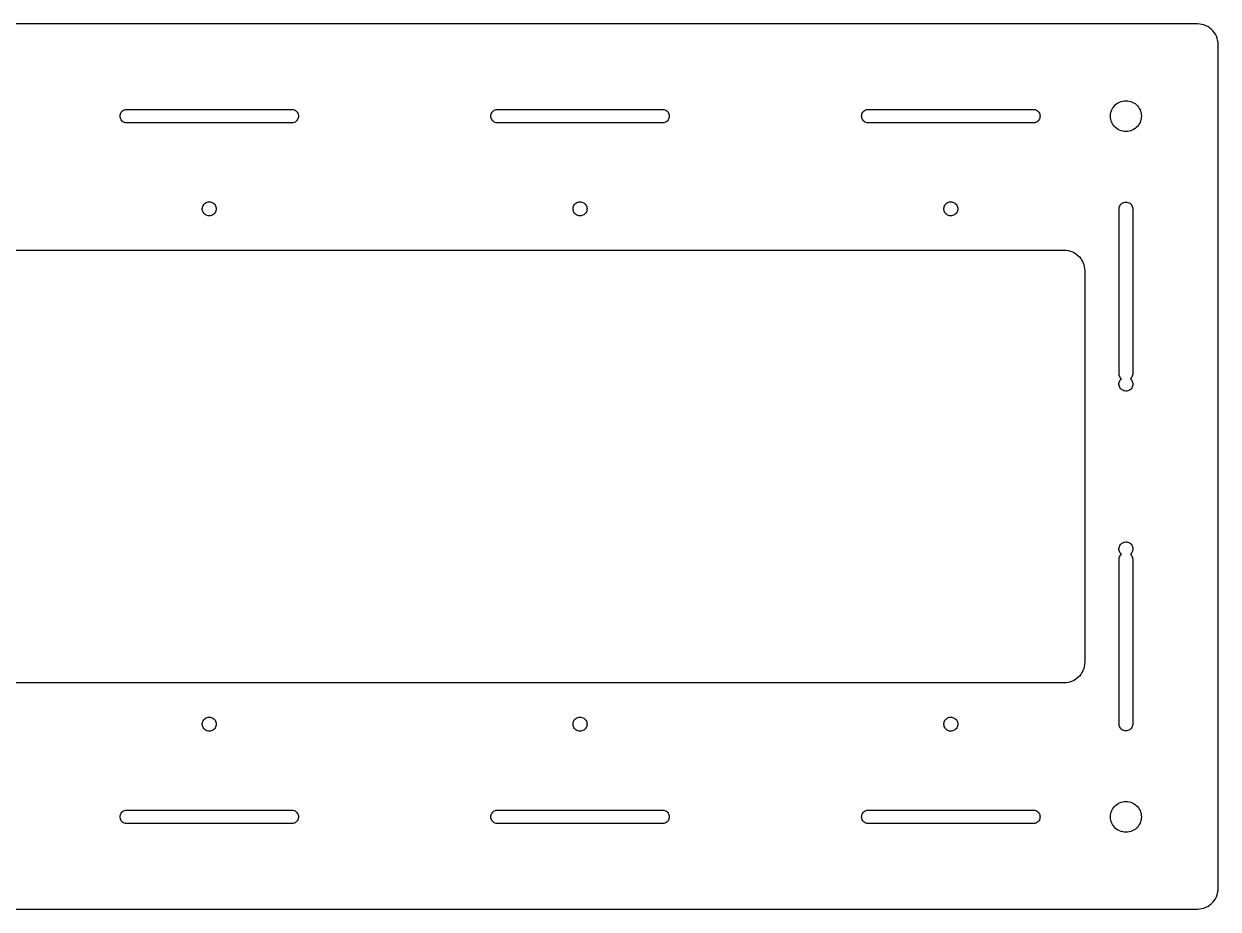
# Model space of a CAD drawing. Header units: metres. Extents: x -290 to 290, y -107 to 107.
# Drawn here: x 0 to 289.9, y -107.4 to 107.4 of the extents above; entities that cross this region are included whole.
import ezdxf

# ---------------------------------------------------------------- set-up
doc = ezdxf.new("R2010")
doc.units = ezdxf.units.M

msp = doc.modelspace()

# ---------------------------------------------------------------- linework, layer by layer
for p, q in [((284.875, 107.375), (-284.875, 107.375)), ((285.398, 107.348), (284.875, 107.375)), ((285.915, 107.266), (285.398, 107.348)), ((286.42, 107.13), (285.915, 107.266)), ((286.909, 106.943), (286.42, 107.13)), ((287.375, 106.705), (286.909, 106.943)), ((287.814, 106.42), (287.375, 106.705)), ((288.221, 106.091), (287.814, 106.42)), ((288.591, 105.721), (288.221, 106.091)), ((288.92, 105.314), (288.591, 105.721)), ((289.205, 104.875), (288.92, 105.314)), ((289.443, 104.409), (289.205, 104.875)), ((289.63, 103.92), (289.443, 104.409)), ((289.766, 103.415), (289.63, 103.92)), ((289.848, 102.898), (289.766, 103.415)), ((289.875, 102.375), (289.848, 102.898)), ((289.875, -102.375), (289.875, 102.375)), ((264.252, 86.875), (264.466, 87.2042)), ((264.466, 87.2042), (264.713, 87.5092)), ((264.713, 87.5092), (264.991, 87.7868)), ((264.991, 87.7868), (265.296, 88.0338)), ((265.296, 88.0338), (265.625, 88.2476)), ((265.625, 88.2476), (265.975, 88.4258)), ((265.975, 88.4258), (266.341, 88.5665)), ((266.341, 88.5665), (266.72, 88.668)), ((266.72, 88.668), (267.108, 88.7294)), ((267.108, 88.7294), (267.5, 88.75)), ((267.5, 88.75), (267.892, 88.7294)), ((267.892, 88.7294), (268.28, 88.668)), ((268.28, 88.668), (268.659, 88.5665)), ((268.659, 88.5665), (269.025, 88.4258)), ((269.025, 88.4258), (269.375, 88.2476)), ((269.375, 88.2476), (269.704, 88.0338)), ((269.704, 88.0338), (270.009, 87.7868)), ((270.009, 87.7868), (270.287, 87.5092)), ((270.287, 87.5092), (270.534, 87.2042)), ((270.534, 87.2042), (270.748, 86.875)), ((23.35, 85), (23.3684, 85.2459)), ((23.3684, 84.7541), (23.35, 85)), ((23.3684, 85.2459), (23.4233, 85.4863)), ((23.4233, 84.5137), (23.3684, 84.7541)), ((23.4233, 85.4863), (23.5134, 85.7159)), ((23.5134, 84.2841), (23.4233, 84.5137)), ((23.5134, 85.7159), (23.6367, 85.9295)), ((23.6367, 84.0705), (23.5134, 84.2841)), ((23.6367, 85.9295), (23.7905, 86.1223)), ((23.7905, 83.8777), (23.6367, 84.0705)), ((23.7905, 86.1223), (23.9712, 86.29)), ((23.9712, 86.29), (24.175, 86.4289)), ((24.175, 86.4289), (24.3972, 86.5359)), ((24.3972, 86.5359), (24.6328, 86.6086)), ((24.6328, 86.6086), (24.8767, 86.6454)), ((24.8767, 86.6454), (65.1233, 86.6454)), ((65.1233, 86.6454), (65.3672, 86.6086)), ((65.3672, 86.6086), (65.6028, 86.5359)), ((65.6028, 86.5359), (65.825, 86.4289)), ((65.825, 86.4289), (66.0287, 86.29)), ((66.0287, 86.29), (66.2095, 86.1223)), ((66.2095, 86.1223), (66.3633, 85.9295)), ((66.3633, 84.0705), (66.2095, 83.8777)), ((66.3633, 85.9295), (66.4866, 85.7159)), ((66.4866, 84.2841), (66.3633, 84.0705)), ((66.4866, 85.7159), (66.5767, 85.4863)), ((66.5767, 84.5137), (66.4866, 84.2841)), ((66.5767, 85.4863), (66.6316, 85.2459)), ((66.6316, 84.7541), (66.5767, 84.5137)), ((66.6316, 85.2459), (66.65, 85)), ((66.65, 85), (66.6316, 84.7541)), ((113.35, 85), (113.368, 85.2459)), ((113.368, 84.7541), (113.35, 85)), ((113.368, 85.2459), (113.423, 85.4863)), ((113.423, 84.5137), (113.368, 84.7541)), ((113.423, 85.4863), (113.513, 85.7159)), ((113.513, 84.2841), (113.423, 84.5137)), ((113.513, 85.7159), (113.637, 85.9295)), ((113.637, 84.0705), (113.513, 84.2841)), ((113.637, 85.9295), (113.79, 86.1223)), ((113.79, 83.8777), (113.637, 84.0705)), ((113.79, 86.1223), (113.971, 86.29)), ((113.971, 86.29), (114.175, 86.4289)), ((114.175, 86.4289), (114.397, 86.5359)), ((114.397, 86.5359), (114.633, 86.6086)), ((114.633, 86.6086), (114.877, 86.6454)), ((114.877, 86.6454), (155.123, 86.6454)), ((155.123, 86.6454), (155.367, 86.6086)), ((155.367, 86.6086), (155.603, 86.5359)), ((155.603, 86.5359), (155.825, 86.4289)), ((155.825, 86.4289), (156.029, 86.29)), ((156.029, 86.29), (156.21, 86.1223)), ((156.21, 86.1223), (156.363, 85.9295)), ((156.363, 84.0705), (156.21, 83.8777)), ((156.363, 85.9295), (156.487, 85.7159)), ((156.487, 84.2841), (156.363, 84.0705)), ((156.487, 85.7159), (156.577, 85.4863)), ((156.577, 84.5137), (156.487, 84.2841)), ((156.577, 85.4863), (156.632, 85.2459)), ((156.632, 84.7541), (156.577, 84.5137)), ((156.632, 85.2459), (156.65, 85)), ((156.65, 85), (156.632, 84.7541)), ((203.35, 85), (203.368, 85.2459)), ((203.368, 84.7541), (203.35, 85)), ((203.368, 85.2459), (203.423, 85.4863)), ((203.423, 84.5137), (203.368, 84.7541)), ((203.423, 85.4863), (203.513, 85.7159)), ((203.513, 84.2841), (203.423, 84.5137)), ((203.513, 85.7159), (203.637, 85.9295)), ((203.637, 84.0705), (203.513, 84.2841)), ((203.637, 85.9295), (203.79, 86.1223)), ((203.79, 83.8777), (203.637, 84.0705)), ((203.79, 86.1223), (203.971, 86.29)), ((203.971, 86.29), (204.175, 86.4289)), ((204.175, 86.4289), (204.397, 86.5359)), ((204.397, 86.5359), (204.633, 86.6086)), ((204.633, 86.6086), (204.877, 86.6454)), ((204.877, 86.6454), (245.123, 86.6454)), ((245.123, 86.6454), (245.367, 86.6086)), ((245.367, 86.6086), (245.603, 86.5359)), ((245.603, 86.5359), (245.825, 86.4289)), ((245.825, 86.4289), (246.029, 86.29)), ((246.029, 86.29), (246.21, 86.1223)), ((246.21, 86.1223), (246.363, 85.9295)), ((246.363, 84.0705), (246.21, 83.8777)), ((246.363, 85.9295), (246.487, 85.7159)), ((246.487, 84.2841), (246.363, 84.0705)), ((246.487, 85.7159), (246.577, 85.4863)), ((246.577, 84.5137), (246.487, 84.2841)), ((246.577, 85.4863), (246.632, 85.2459)), ((246.632, 84.7541), (246.577, 84.5137)), ((246.632, 85.2459), (246.65, 85)), ((246.65, 85), (246.632, 84.7541)), ((263.75, 85), (263.771, 85.392)), ((263.771, 84.608), (263.75, 85)), ((263.771, 85.392), (263.832, 85.7797)), ((263.832, 84.2203), (263.771, 84.608)), ((263.832, 85.7797), (263.934, 86.1588)), ((263.934, 83.8412), (263.832, 84.2203)), ((263.934, 86.1588), (264.074, 86.5253)), ((264.074, 86.5253), (264.252, 86.875)), ((270.748, 86.875), (270.926, 86.5253)), ((270.926, 86.5253), (271.066, 86.1588)), ((271.066, 86.1588), (271.168, 85.7797)), ((271.168, 84.2203), (271.066, 83.8412)), ((271.168, 85.7797), (271.229, 85.392)), ((271.229, 84.608), (271.168, 84.2203)), ((271.229, 85.392), (271.25, 85)), ((271.25, 85), (271.229, 84.608)), ((23.9712, 83.71), (23.7905, 83.8777)), ((24.175, 83.5711), (23.9712, 83.71)), ((24.3972, 83.4641), (24.175, 83.5711)), ((24.6328, 83.3914), (24.3972, 83.4641)), ((24.8767, 83.3546), (24.6328, 83.3914)), ((65.1233, 83.3546), (24.8767, 83.3546)), ((65.3672, 83.3914), (65.1233, 83.3546)), ((65.6028, 83.4641), (65.3672, 83.3914)), ((65.825, 83.5711), (65.6028, 83.4641)), ((66.0287, 83.71), (65.825, 83.5711)), ((66.2095, 83.8777), (66.0287, 83.71)), ((113.971, 83.71), (113.79, 83.8777)), ((114.175, 83.5711), (113.971, 83.71)), ((114.397, 83.4641), (114.175, 83.5711)), ((114.633, 83.3914), (114.397, 83.4641)), ((114.877, 83.3546), (114.633, 83.3914)), ((155.123, 83.3546), (114.877, 83.3546)), ((155.367, 83.3914), (155.123, 83.3546)), ((155.603, 83.4641), (155.367, 83.3914)), ((155.825, 83.5711), (155.603, 83.4641)), ((156.029, 83.71), (155.825, 83.5711)), ((156.21, 83.8777), (156.029, 83.71)), ((203.971, 83.71), (203.79, 83.8777)), ((204.175, 83.5711), (203.971, 83.71)), ((204.397, 83.4641), (204.175, 83.5711)), ((204.633, 83.3914), (204.397, 83.4641)), ((204.877, 83.3546), (204.633, 83.3914)), ((245.123, 83.3546), (204.877, 83.3546)), ((245.367, 83.3914), (245.123, 83.3546)), ((245.603, 83.4641), (245.367, 83.3914)), ((245.825, 83.5711), (245.603, 83.4641)), ((246.029, 83.71), (245.825, 83.5711)), ((246.21, 83.8777), (246.029, 83.71)), ((264.074, 83.4747), (263.934, 83.8412)), ((264.252, 83.125), (264.074, 83.4747)), ((264.466, 82.7958), (264.252, 83.125)), ((264.713, 82.4908), (264.466, 82.7958)), ((264.991, 82.2132), (264.713, 82.4908)), ((265.296, 81.9662), (264.991, 82.2132)), ((265.625, 81.7524), (265.296, 81.9662)), ((265.975, 81.5742), (265.625, 81.7524)), ((266.341, 81.4335), (265.975, 81.5742)), ((266.72, 81.3319), (266.341, 81.4335)), ((267.108, 81.2705), (266.72, 81.3319)), ((267.5, 81.25), (267.108, 81.2705)), ((267.892, 81.2705), (267.5, 81.25)), ((268.28, 81.3319), (267.892, 81.2705)), ((268.659, 81.4335), (268.28, 81.3319)), ((269.025, 81.5742), (268.659, 81.4335)), ((269.375, 81.7524), (269.025, 81.5742)), ((269.704, 81.9662), (269.375, 81.7524)), ((270.009, 82.2132), (269.704, 81.9662)), ((270.287, 82.4908), (270.009, 82.2132)), ((270.534, 82.7958), (270.287, 82.4908)), ((270.748, 83.125), (270.534, 82.7958)), ((270.926, 83.4747), (270.748, 83.125)), ((271.066, 83.8412), (270.926, 83.4747)), ((43.8201, 63.7238), (44.0108, 63.8826)), ((44.0108, 63.8826), (44.2227, 64.0119)), ((44.2227, 64.0119), (44.4511, 64.1089)), ((44.4511, 64.1089), (44.6912, 64.1717)), ((44.6912, 64.1717), (44.9379, 64.1989)), ((44.9379, 64.1989), (45.1859, 64.1898)), ((45.1859, 64.1898), (45.43, 64.1447)), ((45.43, 64.1447), (45.6649, 64.0646)), ((45.6649, 64.0646), (45.8856, 63.9511)), ((45.8856, 63.9511), (46.0874, 63.8067)), ((46.0874, 63.8067), (46.2661, 63.6344)), ((133.82, 63.7238), (134.011, 63.8826)), ((134.011, 63.8826), (134.223, 64.0119)), ((134.223, 64.0119), (134.451, 64.1089)), ((134.451, 64.1089), (134.691, 64.1717)), ((134.691, 64.1717), (134.938, 64.1989)), ((134.938, 64.1989), (135.186, 64.1898)), ((135.186, 64.1898), (135.43, 64.1447)), ((135.43, 64.1447), (135.665, 64.0646)), ((135.665, 64.0646), (135.886, 63.9511)), ((135.886, 63.9511), (136.087, 63.8067)), ((136.087, 63.8067), (136.266, 63.6344)), ((223.82, 63.7238), (224.011, 63.8826)), ((224.011, 63.8826), (224.223, 64.0119)), ((224.223, 64.0119), (224.451, 64.1089)), ((224.451, 64.1089), (224.691, 64.1717)), ((224.691, 64.1717), (224.938, 64.1989)), ((224.938, 64.1989), (225.186, 64.1898)), ((225.186, 64.1898), (225.43, 64.1447)), ((225.43, 64.1447), (225.665, 64.0646)), ((225.665, 64.0646), (225.886, 63.9511)), ((225.886, 63.9511), (226.087, 63.8067)), ((226.087, 63.8067), (226.266, 63.6344)), ((266.378, 63.7095), (266.571, 63.8633)), ((266.571, 63.8633), (266.784, 63.9866)), ((266.784, 63.9866), (267.014, 64.0767)), ((267.014, 64.0767), (267.254, 64.1316)), ((267.254, 64.1316), (267.5, 64.15)), ((267.5, 64.15), (267.746, 64.1316)), ((267.746, 64.1316), (267.986, 64.0767)), ((267.986, 64.0767), (268.216, 63.9866)), ((268.216, 63.9866), (268.429, 63.8633)), ((268.429, 63.8633), (268.622, 63.7095)), ((43.3045, 62.6241), (43.3407, 62.8696)), ((43.3045, 62.3759), (43.3045, 62.6241)), ((43.3407, 62.1304), (43.3045, 62.3759)), ((43.3407, 62.8696), (43.4122, 63.1073)), ((43.4122, 61.8927), (43.3407, 62.1304)), ((43.4122, 63.1073), (43.5175, 63.332)), ((43.5175, 61.668), (43.4122, 61.8927)), ((43.5175, 63.332), (43.6544, 63.539)), ((43.6544, 61.461), (43.5175, 61.668)), ((43.6544, 63.539), (43.8201, 63.7238)), ((43.8201, 61.2762), (43.6544, 61.461)), ((44.0108, 61.1174), (43.8201, 61.2762)), ((44.2227, 60.9881), (44.0108, 61.1174)), ((44.4511, 60.8911), (44.2227, 60.9881)), ((44.6912, 60.8283), (44.4511, 60.8911)), ((45.6649, 60.9354), (45.43, 60.8553)), ((45.8856, 61.0489), (45.6649, 60.9354)), ((46.0874, 61.1933), (45.8856, 61.0489)), ((46.2661, 61.3656), (46.0874, 61.1933)), ((46.2661, 63.6344), (46.4178, 63.438)), ((46.4178, 61.562), (46.2661, 61.3656)), ((46.4178, 63.438), (46.5393, 63.2216)), ((46.5393, 61.7784), (46.4178, 61.562)), ((46.5393, 63.2216), (46.6279, 62.9898)), ((46.6279, 62.0102), (46.5393, 61.7784)), ((46.6279, 62.9898), (46.6819, 62.7475)), ((46.6819, 62.2525), (46.6279, 62.0102)), ((46.6819, 62.7475), (46.7, 62.5)), ((46.7, 62.5), (46.6819, 62.2525)), ((133.305, 62.6241), (133.341, 62.8696)), ((133.305, 62.3759), (133.305, 62.6241)), ((133.341, 62.1304), (133.305, 62.3759)), ((133.341, 62.8696), (133.412, 63.1073)), ((133.412, 61.8927), (133.341, 62.1304)), ((133.412, 63.1073), (133.518, 63.332)), ((133.518, 61.668), (133.412, 61.8927)), ((133.518, 63.332), (133.654, 63.539)), ((133.654, 61.461), (133.518, 61.668)), ((133.654, 63.539), (133.82, 63.7238)), ((133.82, 61.2762), (133.654, 61.461)), ((134.011, 61.1174), (133.82, 61.2762)), ((134.223, 60.9881), (134.011, 61.1174)), ((134.451, 60.8911), (134.223, 60.9881)), ((134.691, 60.8283), (134.451, 60.8911)), ((135.665, 60.9354), (135.43, 60.8553)), ((135.886, 61.0489), (135.665, 60.9354)), ((136.087, 61.1933), (135.886, 61.0489)), ((136.266, 61.3656), (136.087, 61.1933)), ((136.266, 63.6344), (136.418, 63.438)), ((136.418, 61.562), (136.266, 61.3656)), ((136.418, 63.438), (136.539, 63.2216)), ((136.539, 61.7784), (136.418, 61.562)), ((136.539, 63.2216), (136.628, 62.9898)), ((136.628, 62.0102), (136.539, 61.7784)), ((136.628, 62.9898), (136.682, 62.7475)), ((136.682, 62.2525), (136.628, 62.0102)), ((136.682, 62.7475), (136.7, 62.5)), ((136.7, 62.5), (136.682, 62.2525)), ((223.305, 62.6241), (223.341, 62.8696)), ((223.305, 62.3759), (223.305, 62.6241)), ((223.341, 62.1304), (223.305, 62.3759)), ((223.341, 62.8696), (223.412, 63.1073)), ((223.412, 61.8927), (223.341, 62.1304)), ((223.412, 63.1073), (223.518, 63.332)), ((223.518, 61.668), (223.412, 61.8927)), ((223.518, 63.332), (223.654, 63.539)), ((223.654, 61.461), (223.518, 61.668)), ((223.654, 63.539), (223.82, 63.7238)), ((223.82, 61.2762), (223.654, 61.461)), ((224.011, 61.1174), (223.82, 61.2762)), ((224.223, 60.9881), (224.011, 61.1174)), ((224.451, 60.8911), (224.223, 60.9881)), ((224.691, 60.8283), (224.451, 60.8911)), ((225.665, 60.9354), (225.43, 60.8553)), ((225.886, 61.0489), (225.665, 60.9354)), ((226.087, 61.1933), (225.886, 61.0489)), ((226.266, 61.3656), (226.087, 61.1933)), ((226.266, 63.6344), (226.418, 63.438)), ((226.418, 61.562), (226.266, 61.3656)), ((226.418, 63.438), (226.539, 63.2216)), ((226.539, 61.7784), (226.418, 61.562)), ((226.539, 63.2216), (226.628, 62.9898)), ((226.628, 62.0102), (226.539, 61.7784)), ((226.628, 62.9898), (226.682, 62.7475)), ((226.682, 62.2525), (226.628, 62.0102)), ((226.682, 62.7475), (226.7, 62.5)), ((226.7, 62.5), (226.682, 62.2525)), ((265.855, 62.6233), (265.891, 62.8672)), ((265.855, 22.3767), (265.855, 62.6233)), ((265.891, 62.8672), (265.964, 63.1028)), ((265.964, 63.1028), (266.071, 63.325)), ((266.071, 63.325), (266.21, 63.5287)), ((266.21, 63.5287), (266.378, 63.7095)), ((268.622, 63.7095), (268.79, 63.5287)), ((268.79, 63.5287), (268.929, 63.325)), ((268.929, 63.325), (269.036, 63.1028)), ((269.036, 63.1028), (269.109, 62.8672)), ((269.109, 62.8672), (269.145, 62.6233)), ((269.145, 62.6233), (269.145, 22.3767)), ((44.9379, 60.8011), (44.6912, 60.8283)), ((45.1859, 60.8102), (44.9379, 60.8011)), ((45.43, 60.8553), (45.1859, 60.8102)), ((134.938, 60.8011), (134.691, 60.8283)), ((135.186, 60.8102), (134.938, 60.8011)), ((135.43, 60.8553), (135.186, 60.8102)), ((224.938, 60.8011), (224.691, 60.8283)), ((225.186, 60.8102), (224.938, 60.8011)), ((225.43, 60.8553), (225.186, 60.8102)), ((-252.5, 52.5), (252.5, 52.5)), ((252.5, 52.5), (253.023, 52.4726)), ((253.023, 52.4726), (253.54, 52.3907)), ((253.54, 52.3907), (254.045, 52.2553)), ((254.045, 52.2553), (254.534, 52.0677)), ((254.534, 52.0677), (255, 51.8301)), ((255, 51.8301), (255.439, 51.5451)), ((255.439, 51.5451), (255.846, 51.2157)), ((255.846, 51.2157), (256.216, 50.8457)), ((256.216, 50.8457), (256.545, 50.4389)), ((256.545, 50.4389), (256.83, 50)), ((256.83, 50), (257.068, 49.5337)), ((257.068, 49.5337), (257.255, 49.0451)), ((257.255, 49.0451), (257.391, 48.5396)), ((257.391, 48.5396), (257.473, 48.0226)), ((257.473, 48.0226), (257.5, 47.5)), ((257.5, 47.5), (257.5, -47.5)), ((265.805, 20.1241), (265.841, 20.3696)), ((265.841, 20.3696), (265.912, 20.6073)), ((265.891, 22.1328), (265.855, 22.3767)), ((265.964, 21.8972), (265.891, 22.1328)), ((265.912, 20.6073), (266.018, 20.832)), ((266.071, 21.675), (265.964, 21.8972)), ((266.018, 20.832), (266.154, 21.039)), ((266.21, 21.4712), (266.071, 21.675)), ((266.154, 21.039), (266.32, 21.2238)), ((266.378, 21.2905), (266.21, 21.4712)), ((266.32, 21.2238), (266.389, 21.2813)), ((266.389, 21.2813), (266.378, 21.2905)), ((268.622, 21.2905), (268.612, 21.2826)), ((268.612, 21.2826), (268.766, 21.1344)), ((268.79, 21.4712), (268.622, 21.2905)), ((268.766, 21.1344), (268.918, 20.938)), ((268.929, 21.675), (268.79, 21.4712)), ((268.918, 20.938), (269.039, 20.7216)), ((269.036, 21.8972), (268.929, 21.675)), ((269.109, 22.1328), (269.036, 21.8972)), ((269.039, 20.7216), (269.128, 20.4898)), ((269.145, 22.3767), (269.109, 22.1328)), ((269.128, 20.4898), (269.182, 20.2475)), ((265.805, 19.8759), (265.805, 20.1241)), ((265.841, 19.6304), (265.805, 19.8759)), ((265.912, 19.3927), (265.841, 19.6304)), ((266.018, 19.168), (265.912, 19.3927)), ((266.154, 18.961), (266.018, 19.168)), ((266.32, 18.7762), (266.154, 18.961)), ((266.511, 18.6174), (266.32, 18.7762)), ((266.723, 18.4881), (266.511, 18.6174)), ((266.951, 18.3911), (266.723, 18.4881)), ((267.191, 18.3283), (266.951, 18.3911)), ((267.438, 18.3011), (267.191, 18.3283)), ((267.686, 18.3102), (267.438, 18.3011)), ((267.93, 18.3553), (267.686, 18.3102)), ((268.165, 18.4354), (267.93, 18.3553)), ((268.386, 18.5489), (268.165, 18.4354)), ((268.587, 18.6933), (268.386, 18.5489)), ((268.766, 18.8656), (268.587, 18.6933)), ((268.918, 19.062), (268.766, 18.8656)), ((269.039, 19.2784), (268.918, 19.062)), ((269.128, 19.5102), (269.039, 19.2784)), ((269.182, 19.7525), (269.128, 19.5102)), ((269.182, 20.2475), (269.2, 20)), ((269.2, 20), (269.182, 19.7525)), ((265.805, -19.8759), (265.841, -19.6304)), ((265.805, -20.1241), (265.805, -19.8759)), ((265.841, -20.3696), (265.805, -20.1241)), ((265.841, -19.6304), (265.912, -19.3927)), ((265.912, -19.3927), (266.018, -19.168)), ((266.018, -19.168), (266.154, -18.961)), ((266.154, -18.961), (266.32, -18.7762)), ((266.32, -18.7762), (266.511, -18.6174)), ((266.511, -18.6174), (266.723, -18.4881)), ((266.723, -18.4881), (266.951, -18.3911)), ((266.951, -18.3911), (267.191, -18.3283)), ((267.191, -18.3283), (267.438, -18.3011)), ((267.438, -18.3011), (267.686, -18.3102)), ((267.686, -18.3102), (267.93, -18.3553)), ((267.93, -18.3553), (268.165, -18.4354)), ((268.165, -18.4354), (268.386, -18.5489)), ((268.386, -18.5489), (268.587, -18.6933)), ((268.587, -18.6933), (268.766, -18.8656)), ((268.766, -18.8656), (268.918, -19.062)), ((268.918, -19.062), (269.039, -19.2784)), ((269.039, -19.2784), (269.128, -19.5102)), ((269.128, -19.5102), (269.182, -19.7525)), ((269.182, -20.2475), (269.128, -20.4898)), ((269.182, -19.7525), (269.2, -20)), ((269.2, -20), (269.182, -20.2475)), ((265.912, -20.6073), (265.841, -20.3696)), ((265.855, -22.3767), (265.891, -22.1328)), ((265.855, -62.6233), (265.855, -22.3767)), ((265.891, -22.1328), (265.964, -21.8972)), ((266.018, -20.832), (265.912, -20.6073)), ((265.964, -21.8972), (266.071, -21.675)), ((266.154, -21.039), (266.018, -20.832)), ((266.071, -21.675), (266.21, -21.4712)), ((266.32, -21.2238), (266.154, -21.039)), ((266.21, -21.4712), (266.378, -21.2905)), ((266.389, -21.2813), (266.32, -21.2238)), ((266.378, -21.2905), (266.389, -21.2813)), ((268.766, -21.1344), (268.612, -21.2826)), ((268.612, -21.2826), (268.622, -21.2905)), ((268.622, -21.2905), (268.79, -21.4712)), ((268.918, -20.938), (268.766, -21.1344)), ((268.79, -21.4712), (268.929, -21.675)), ((269.039, -20.7216), (268.918, -20.938)), ((268.929, -21.675), (269.036, -21.8972)), ((269.036, -21.8972), (269.109, -22.1328)), ((269.128, -20.4898), (269.039, -20.7216)), ((269.109, -22.1328), (269.145, -22.3767)), ((269.145, -22.3767), (269.145, -62.6233)), ((257.255, -49.0451), (257.068, -49.5337)), ((257.391, -48.5396), (257.255, -49.0451)), ((257.473, -48.0226), (257.391, -48.5396)), ((257.5, -47.5), (257.473, -48.0226)), ((254.534, -52.0677), (254.045, -52.2553)), ((255, -51.8301), (254.534, -52.0677)), ((255.439, -51.5451), (255, -51.8301)), ((255.846, -51.2157), (255.439, -51.5451)), ((256.216, -50.8457), (255.846, -51.2157)), ((256.545, -50.4389), (256.216, -50.8457)), ((256.83, -50), (256.545, -50.4389)), ((257.068, -49.5337), (256.83, -50)), ((252.5, -52.5), (-252.5, -52.5)), ((253.023, -52.4726), (252.5, -52.5)), ((253.54, -52.3907), (253.023, -52.4726)), ((254.045, -52.2553), (253.54, -52.3907)), ((44.4511, -60.8911), (44.6912, -60.8283)), ((44.6912, -60.8283), (44.9379, -60.8011)), ((44.9379, -60.8011), (45.1859, -60.8102)), ((45.1859, -60.8102), (45.43, -60.8553)), ((45.43, -60.8553), (45.6649, -60.9354)), ((134.451, -60.8911), (134.691, -60.8283)), ((134.691, -60.8283), (134.938, -60.8011)), ((134.938, -60.8011), (135.186, -60.8102)), ((135.186, -60.8102), (135.43, -60.8553)), ((135.43, -60.8553), (135.665, -60.9354)), ((224.451, -60.8911), (224.691, -60.8283)), ((224.691, -60.8283), (224.938, -60.8011)), ((224.938, -60.8011), (225.186, -60.8102)), ((225.186, -60.8102), (225.43, -60.8553)), ((225.43, -60.8553), (225.665, -60.9354)), ((43.3045, -62.3759), (43.3407, -62.1304)), ((43.3045, -62.6241), (43.3045, -62.3759)), ((43.3407, -62.8696), (43.3045, -62.6241)), ((43.3407, -62.1304), (43.4122, -61.8927)), ((43.4122, -63.1073), (43.3407, -62.8696)), ((43.4122, -61.8927), (43.5175, -61.668)), ((43.5175, -63.332), (43.4122, -63.1073)), ((43.5175, -61.668), (43.6544, -61.461)), ((43.6544, -63.539), (43.5175, -63.332)), ((43.6544, -61.461), (43.8201, -61.2762)), ((43.8201, -63.7238), (43.6544, -63.539)), ((43.8201, -61.2762), (44.0108, -61.1174)), ((44.0108, -63.8826), (43.8201, -63.7238)), ((44.0108, -61.1174), (44.2227, -60.9881)), ((44.2227, -60.9881), (44.4511, -60.8911)), ((45.6649, -60.9354), (45.8856, -61.0489)), ((45.8856, -61.0489), (46.0874, -61.1933)), ((46.0874, -61.1933), (46.2661, -61.3656)), ((46.2661, -63.6344), (46.0874, -63.8067)), ((46.2661, -61.3656), (46.4178, -61.562)), ((46.4178, -63.438), (46.2661, -63.6344)), ((46.4178, -61.562), (46.5393, -61.7784)), ((46.5393, -63.2216), (46.4178, -63.438)), ((46.5393, -61.7784), (46.6279, -62.0102)), ((46.6279, -62.9898), (46.5393, -63.2216)), ((46.6279, -62.0102), (46.6819, -62.2525)), ((46.6819, -62.7475), (46.6279, -62.9898)), ((46.6819, -62.2525), (46.7, -62.5)), ((46.7, -62.5), (46.6819, -62.7475)), ((133.305, -62.3759), (133.341, -62.1304)), ((133.305, -62.6241), (133.305, -62.3759)), ((133.341, -62.8696), (133.305, -62.6241)), ((133.341, -62.1304), (133.412, -61.8927)), ((133.412, -63.1073), (133.341, -62.8696)), ((133.412, -61.8927), (133.518, -61.668)), ((133.518, -63.332), (133.412, -63.1073)), ((133.518, -61.668), (133.654, -61.461)), ((133.654, -63.539), (133.518, -63.332)), ((133.654, -61.461), (133.82, -61.2762)), ((133.82, -63.7238), (133.654, -63.539)), ((133.82, -61.2762), (134.011, -61.1174)), ((134.011, -63.8826), (133.82, -63.7238)), ((134.011, -61.1174), (134.223, -60.9881)), ((134.223, -60.9881), (134.451, -60.8911)), ((135.665, -60.9354), (135.886, -61.0489)), ((135.886, -61.0489), (136.087, -61.1933)), ((136.087, -61.1933), (136.266, -61.3656)), ((136.266, -63.6344), (136.087, -63.8067)), ((136.266, -61.3656), (136.418, -61.562)), ((136.418, -63.438), (136.266, -63.6344)), ((136.418, -61.562), (136.539, -61.7784)), ((136.539, -63.2216), (136.418, -63.438)), ((136.539, -61.7784), (136.628, -62.0102)), ((136.628, -62.9898), (136.539, -63.2216)), ((136.628, -62.0102), (136.682, -62.2525)), ((136.682, -62.7475), (136.628, -62.9898)), ((136.682, -62.2525), (136.7, -62.5)), ((136.7, -62.5), (136.682, -62.7475)), ((223.305, -62.3759), (223.341, -62.1304)), ((223.305, -62.6241), (223.305, -62.3759)), ((223.341, -62.8696), (223.305, -62.6241)), ((223.341, -62.1304), (223.412, -61.8927)), ((223.412, -63.1073), (223.341, -62.8696)), ((223.412, -61.8927), (223.518, -61.668)), ((223.518, -63.332), (223.412, -63.1073)), ((223.518, -61.668), (223.654, -61.461)), ((223.654, -63.539), (223.518, -63.332)), ((223.654, -61.461), (223.82, -61.2762)), ((223.82, -63.7238), (223.654, -63.539)), ((223.82, -61.2762), (224.011, -61.1174)), ((224.011, -63.8826), (223.82, -63.7238)), ((224.011, -61.1174), (224.223, -60.9881)), ((224.223, -60.9881), (224.451, -60.8911)), ((225.665, -60.9354), (225.886, -61.0489)), ((225.886, -61.0489), (226.087, -61.1933)), ((226.087, -61.1933), (226.266, -61.3656)), ((226.266, -63.6344), (226.087, -63.8067)), ((226.266, -61.3656), (226.418, -61.562)), ((226.418, -63.438), (226.266, -63.6344)), ((226.418, -61.562), (226.539, -61.7784)), ((226.539, -63.2216), (226.418, -63.438)), ((226.539, -61.7784), (226.628, -62.0102)), ((226.628, -62.9898), (226.539, -63.2216)), ((226.628, -62.0102), (226.682, -62.2525)), ((226.682, -62.7475), (226.628, -62.9898)), ((226.682, -62.2525), (226.7, -62.5)), ((226.7, -62.5), (226.682, -62.7475)), ((265.891, -62.8672), (265.855, -62.6233)), ((265.964, -63.1028), (265.891, -62.8672)), ((266.071, -63.325), (265.964, -63.1028)), ((266.21, -63.5287), (266.071, -63.325)), ((266.378, -63.7095), (266.21, -63.5287)), ((266.571, -63.8633), (266.378, -63.7095)), ((268.622, -63.7095), (268.429, -63.8633)), ((268.79, -63.5287), (268.622, -63.7095)), ((268.929, -63.325), (268.79, -63.5287)), ((269.036, -63.1028), (268.929, -63.325)), ((269.109, -62.8672), (269.036, -63.1028)), ((269.145, -62.6233), (269.109, -62.8672)), ((44.2227, -64.0119), (44.0108, -63.8826)), ((44.4511, -64.1089), (44.2227, -64.0119)), ((44.6912, -64.1717), (44.4511, -64.1089)), ((44.9379, -64.1989), (44.6912, -64.1717)), ((45.1859, -64.1898), (44.9379, -64.1989)), ((45.43, -64.1447), (45.1859, -64.1898)), ((45.6649, -64.0646), (45.43, -64.1447)), ((45.8856, -63.9511), (45.6649, -64.0646)), ((46.0874, -63.8067), (45.8856, -63.9511)), ((134.223, -64.0119), (134.011, -63.8826)), ((134.451, -64.1089), (134.223, -64.0119)), ((134.691, -64.1717), (134.451, -64.1089)), ((134.938, -64.1989), (134.691, -64.1717)), ((135.186, -64.1898), (134.938, -64.1989)), ((135.43, -64.1447), (135.186, -64.1898)), ((135.665, -64.0646), (135.43, -64.1447)), ((135.886, -63.9511), (135.665, -64.0646)), ((136.087, -63.8067), (135.886, -63.9511)), ((224.223, -64.0119), (224.011, -63.8826)), ((224.451, -64.1089), (224.223, -64.0119)), ((224.691, -64.1717), (224.451, -64.1089)), ((224.938, -64.1989), (224.691, -64.1717)), ((225.186, -64.1898), (224.938, -64.1989)), ((225.43, -64.1447), (225.186, -64.1898)), ((225.665, -64.0646), (225.43, -64.1447)), ((225.886, -63.9511), (225.665, -64.0646)), ((226.087, -63.8067), (225.886, -63.9511)), ((266.784, -63.9866), (266.571, -63.8633)), ((267.014, -64.0767), (266.784, -63.9866)), ((267.254, -64.1316), (267.014, -64.0767)), ((267.5, -64.15), (267.254, -64.1316)), ((267.746, -64.1316), (267.5, -64.15)), ((267.986, -64.0767), (267.746, -64.1316)), ((268.216, -63.9866), (267.986, -64.0767)), ((268.429, -63.8633), (268.216, -63.9866)), ((23.6367, -84.0705), (23.7905, -83.8777)), ((23.7905, -83.8777), (23.9712, -83.71)), ((23.9712, -83.71), (24.175, -83.5711)), ((24.175, -83.5711), (24.3972, -83.4641)), ((24.3972, -83.4641), (24.6328, -83.3914)), ((24.6328, -83.3914), (24.8767, -83.3546)), ((24.8767, -83.3546), (65.1233, -83.3546)), ((65.1233, -83.3546), (65.3672, -83.3914)), ((65.3672, -83.3914), (65.6028, -83.4641)), ((65.6028, -83.4641), (65.825, -83.5711)), ((65.825, -83.5711), (66.0287, -83.71)), ((66.0287, -83.71), (66.2095, -83.8777)), ((66.2095, -83.8777), (66.3633, -84.0705)), ((113.637, -84.0705), (113.79, -83.8777)), ((113.79, -83.8777), (113.971, -83.71)), ((113.971, -83.71), (114.175, -83.5711)), ((114.175, -83.5711), (114.397, -83.4641)), ((114.397, -83.4641), (114.633, -83.3914)), ((114.633, -83.3914), (114.877, -83.3546)), ((114.877, -83.3546), (155.123, -83.3546)), ((155.123, -83.3546), (155.367, -83.3914)), ((155.367, -83.3914), (155.603, -83.4641)), ((155.603, -83.4641), (155.825, -83.5711)), ((155.825, -83.5711), (156.029, -83.71)), ((156.029, -83.71), (156.21, -83.8777)), ((156.21, -83.8777), (156.363, -84.0705)), ((203.637, -84.0705), (203.79, -83.8777)), ((203.79, -83.8777), (203.971, -83.71)), ((203.971, -83.71), (204.175, -83.5711)), ((204.175, -83.5711), (204.397, -83.4641)), ((204.397, -83.4641), (204.633, -83.3914)), ((204.633, -83.3914), (204.877, -83.3546)), ((204.877, -83.3546), (245.123, -83.3546)), ((245.123, -83.3546), (245.367, -83.3914)), ((245.367, -83.3914), (245.603, -83.4641)), ((245.603, -83.4641), (245.825, -83.5711)), ((245.825, -83.5711), (246.029, -83.71)), ((246.029, -83.71), (246.21, -83.8777)), ((246.21, -83.8777), (246.363, -84.0705)), ((263.832, -84.2203), (263.934, -83.8412)), ((263.934, -83.8412), (264.074, -83.4747)), ((264.074, -83.4747), (264.252, -83.125)), ((264.252, -83.125), (264.466, -82.7958)), ((264.466, -82.7958), (264.713, -82.4908)), ((264.713, -82.4908), (264.991, -82.2132)), ((264.991, -82.2132), (265.296, -81.9662)), ((265.296, -81.9662), (265.625, -81.7524)), ((265.625, -81.7524), (265.975, -81.5742)), ((265.975, -81.5742), (266.341, -81.4335)), ((266.341, -81.4335), (266.72, -81.3319)), ((266.72, -81.3319), (267.108, -81.2705)), ((267.108, -81.2705), (267.5, -81.25)), ((267.5, -81.25), (267.892, -81.2705)), ((267.892, -81.2705), (268.28, -81.3319)), ((268.28, -81.3319), (268.659, -81.4335)), ((268.659, -81.4335), (269.025, -81.5742)), ((269.025, -81.5742), (269.375, -81.7524)), ((269.375, -81.7524), (269.704, -81.9662)), ((269.704, -81.9662), (270.009, -82.2132)), ((270.009, -82.2132), (270.287, -82.4908)), ((270.287, -82.4908), (270.534, -82.7958)), ((270.534, -82.7958), (270.748, -83.125)), ((270.748, -83.125), (270.926, -83.4747)), ((270.926, -83.4747), (271.066, -83.8412)), ((271.066, -83.8412), (271.168, -84.2203)), ((23.35, -85), (23.3684, -84.7541)), ((23.3684, -85.2459), (23.35, -85)), ((23.3684, -84.7541), (23.4233, -84.5137)), ((23.4233, -85.4863), (23.3684, -85.2459)), ((23.4233, -84.5137), (23.5134, -84.2841)), ((23.5134, -85.7159), (23.4233, -85.4863)), ((23.5134, -84.2841), (23.6367, -84.0705)), ((23.6367, -85.9295), (23.5134, -85.7159)), ((23.7905, -86.1223), (23.6367, -85.9295)), ((23.9712, -86.29), (23.7905, -86.1223)), ((24.175, -86.4289), (23.9712, -86.29)), ((24.3972, -86.5359), (24.175, -86.4289)), ((24.6328, -86.6086), (24.3972, -86.5359)), ((24.8767, -86.6454), (24.6328, -86.6086)), ((65.1233, -86.6454), (24.8767, -86.6454)), ((65.3672, -86.6086), (65.1233, -86.6454)), ((65.6028, -86.5359), (65.3672, -86.6086)), ((65.825, -86.4289), (65.6028, -86.5359)), ((66.0287, -86.29), (65.825, -86.4289)), ((66.2095, -86.1223), (66.0287, -86.29)), ((66.3633, -85.9295), (66.2095, -86.1223)), ((66.3633, -84.0705), (66.4866, -84.2841)), ((66.4866, -85.7159), (66.3633, -85.9295)), ((66.4866, -84.2841), (66.5767, -84.5137)), ((66.5767, -85.4863), (66.4866, -85.7159)), ((66.5767, -84.5137), (66.6316, -84.7541)), ((66.6316, -85.2459), (66.5767, -85.4863)), ((66.6316, -84.7541), (66.65, -85)), ((66.65, -85), (66.6316, -85.2459)), ((113.35, -85), (113.368, -84.7541)), ((113.368, -85.2459), (113.35, -85)), ((113.368, -84.7541), (113.423, -84.5137)), ((113.423, -85.4863), (113.368, -85.2459)), ((113.423, -84.5137), (113.513, -84.2841)), ((113.513, -85.7159), (113.423, -85.4863)), ((113.513, -84.2841), (113.637, -84.0705)), ((113.637, -85.9295), (113.513, -85.7159)), ((113.79, -86.1223), (113.637, -85.9295)), ((113.971, -86.29), (113.79, -86.1223)), ((114.175, -86.4289), (113.971, -86.29)), ((114.397, -86.5359), (114.175, -86.4289)), ((114.633, -86.6086), (114.397, -86.5359)), ((114.877, -86.6454), (114.633, -86.6086)), ((155.123, -86.6454), (114.877, -86.6454)), ((155.367, -86.6086), (155.123, -86.6454)), ((155.603, -86.5359), (155.367, -86.6086)), ((155.825, -86.4289), (155.603, -86.5359)), ((156.029, -86.29), (155.825, -86.4289)), ((156.21, -86.1223), (156.029, -86.29)), ((156.363, -85.9295), (156.21, -86.1223)), ((156.363, -84.0705), (156.487, -84.2841)), ((156.487, -85.7159), (156.363, -85.9295)), ((156.487, -84.2841), (156.577, -84.5137)), ((156.577, -85.4863), (156.487, -85.7159)), ((156.577, -84.5137), (156.632, -84.7541)), ((156.632, -85.2459), (156.577, -85.4863)), ((156.632, -84.7541), (156.65, -85)), ((156.65, -85), (156.632, -85.2459)), ((203.35, -85), (203.368, -84.7541)), ((203.368, -85.2459), (203.35, -85)), ((203.368, -84.7541), (203.423, -84.5137)), ((203.423, -85.4863), (203.368, -85.2459)), ((203.423, -84.5137), (203.513, -84.2841)), ((203.513, -85.7159), (203.423, -85.4863)), ((203.513, -84.2841), (203.637, -84.0705)), ((203.637, -85.9295), (203.513, -85.7159)), ((203.79, -86.1223), (203.637, -85.9295)), ((203.971, -86.29), (203.79, -86.1223)), ((204.175, -86.4289), (203.971, -86.29)), ((204.397, -86.5359), (204.175, -86.4289)), ((204.633, -86.6086), (204.397, -86.5359)), ((204.877, -86.6454), (204.633, -86.6086)), ((245.123, -86.6454), (204.877, -86.6454)), ((245.367, -86.6086), (245.123, -86.6454)), ((245.603, -86.5359), (245.367, -86.6086)), ((245.825, -86.4289), (245.603, -86.5359)), ((246.029, -86.29), (245.825, -86.4289)), ((246.21, -86.1223), (246.029, -86.29)), ((246.363, -85.9295), (246.21, -86.1223)), ((246.363, -84.0705), (246.487, -84.2841)), ((246.487, -85.7159), (246.363, -85.9295)), ((246.487, -84.2841), (246.577, -84.5137)), ((246.577, -85.4863), (246.487, -85.7159)), ((246.577, -84.5137), (246.632, -84.7541)), ((246.632, -85.2459), (246.577, -85.4863)), ((246.632, -84.7541), (246.65, -85)), ((246.65, -85), (246.632, -85.2459)), ((263.75, -85), (263.771, -84.608)), ((263.771, -85.392), (263.75, -85)), ((263.771, -84.608), (263.832, -84.2203)), ((263.832, -85.7797), (263.771, -85.392)), ((263.934, -86.1588), (263.832, -85.7797)), ((264.074, -86.5253), (263.934, -86.1588)), ((264.252, -86.875), (264.074, -86.5253)), ((264.466, -87.2042), (264.252, -86.875)), ((270.748, -86.875), (270.534, -87.2042)), ((270.926, -86.5253), (270.748, -86.875)), ((271.066, -86.1588), (270.926, -86.5253)), ((271.168, -85.7797), (271.066, -86.1588)), ((271.168, -84.2203), (271.229, -84.608)), ((271.229, -85.392), (271.168, -85.7797)), ((271.229, -84.608), (271.25, -85)), ((271.25, -85), (271.229, -85.392)), ((264.713, -87.5092), (264.466, -87.2042)), ((264.991, -87.7868), (264.713, -87.5092)), ((265.296, -88.0338), (264.991, -87.7868)), ((265.625, -88.2476), (265.296, -88.0338)), ((265.975, -88.4258), (265.625, -88.2476)), ((266.341, -88.5665), (265.975, -88.4258)), ((266.72, -88.668), (266.341, -88.5665)), ((267.108, -88.7294), (266.72, -88.668)), ((267.5, -88.75), (267.108, -88.7294)), ((267.892, -88.7294), (267.5, -88.75)), ((268.28, -88.668), (267.892, -88.7294)), ((268.659, -88.5665), (268.28, -88.668)), ((269.025, -88.4258), (268.659, -88.5665)), ((269.375, -88.2476), (269.025, -88.4258)), ((269.704, -88.0338), (269.375, -88.2476)), ((270.009, -87.7868), (269.704, -88.0338)), ((270.287, -87.5092), (270.009, -87.7868)), ((270.534, -87.2042), (270.287, -87.5092)), ((289.443, -104.409), (289.63, -103.92)), ((289.63, -103.92), (289.766, -103.415)), ((289.766, -103.415), (289.848, -102.898)), ((289.848, -102.898), (289.875, -102.375)), ((285.915, -107.266), (286.42, -107.13)), ((286.42, -107.13), (286.909, -106.943)), ((286.909, -106.943), (287.375, -106.705)), ((287.375, -106.705), (287.814, -106.42)), ((287.814, -106.42), (288.221, -106.091)), ((288.221, -106.091), (288.591, -105.721)), ((288.591, -105.721), (288.92, -105.314)), ((288.92, -105.314), (289.205, -104.875)), ((289.205, -104.875), (289.443, -104.409)), ((-284.875, -107.375), (284.875, -107.375)), ((284.875, -107.375), (285.398, -107.348)), ((285.398, -107.348), (285.915, -107.266))]:
    msp.add_line(p, q)

doc.saveas('drawing.dxf')
